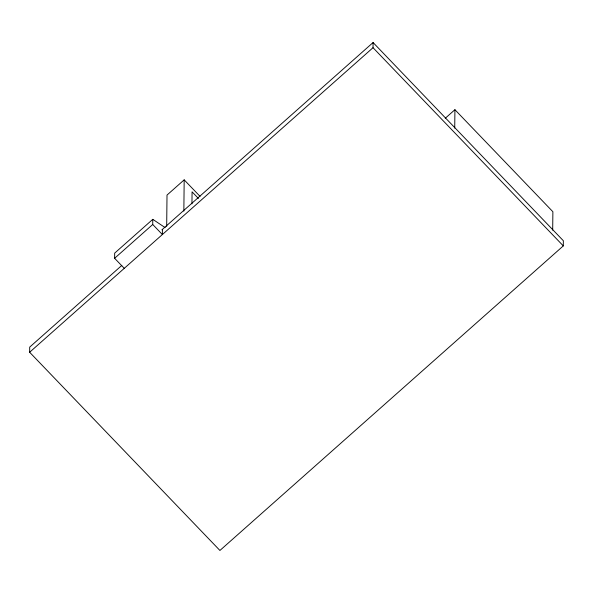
<?xml version="1.0" encoding="UTF-8"?>
<svg xmlns="http://www.w3.org/2000/svg" width="593" height="593" viewBox="0 0 593 593"><rect width="100%" height="100%" fill="white"/><g stroke="black" fill="none" stroke-linecap="round" stroke-linejoin="round"><path stroke-width="0.89" d="M161.933 229.825L373.079 42.54L563.35 240.743L563.298 245.895L219.921 550.46L29.65 352.257L29.702 347.105L121.78 265.442M124.271 268.332L114.619 258.281L114.671 253.129L152.779 219.328L165.195 227.638M162.43 229.38L162.378 234.531L152.727 224.48L152.779 219.328M166.685 226.37L167.011 195.082L184.178 179.857L200.034 196.372M183.852 211.138L184.178 179.857M191.947 203.807L192.073 191.835L198.41 198.44M563.298 245.895L373.027 47.699L373.079 42.54M454.727 128.103L454.92 109.698L445.254 118.274M552.691 230.143L552.884 211.738L454.92 109.698M114.619 258.281L152.727 224.48M29.65 352.257L373.027 47.699"/></g></svg>
